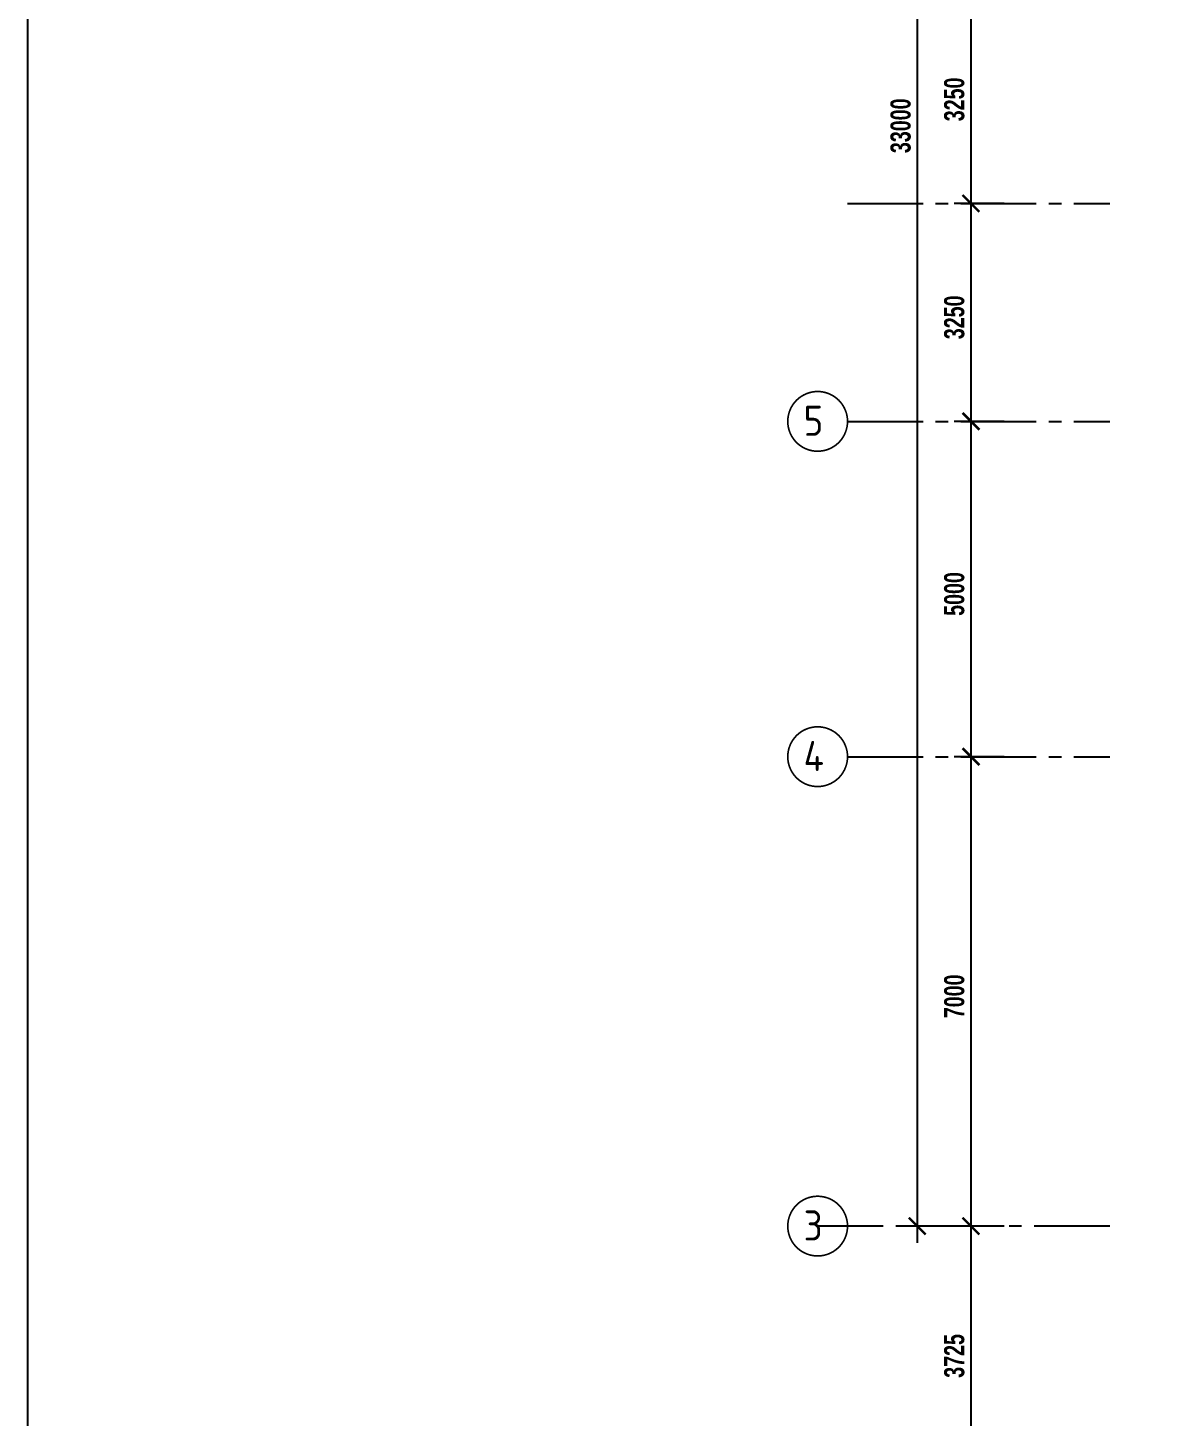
# Model space of a CAD drawing. Header units: inches. Extents: x -85907952 to 802144, y 988801 to 3125513.
# Drawn here: x 251187 to 267934, y 1028964 to 1049683 of the extents above; entities that cross this region are included whole.
import ezdxf

# ---------------------------------------------------------------- set-up
doc = ezdxf.new("R2010")
doc.units = ezdxf.units.IN
doc.header["$MEASUREMENT"] = 0
doc.linetypes.add('CENTER2', pattern=[1.125, 0.75, -0.125, 0.125, -0.125])
for name, color, linetype in [('DIM', 4, 'Continuous'), ('GRID', 8, 'CENTER2'), ('GRID-TEXT', 8, 'Continuous'), ('t.block', 4, 'Continuous')]:
    doc.layers.add(name, color=color, linetype=linetype)
doc.styles.add('STYLE1', font='ISOCP.SHX')
doc.styles.add('style2', font='sanssb__.ttf', dxfattribs={"height": 1200})

msp = doc.modelspace()

# ---------------------------------------------------------------- linework, layer by layer
at = {"linetype": 'ByBlock', "const_width": 37.5}
for points in [[(265372, 1046939), (265122, 1047189)], [(265122, 1047189), (265372, 1046939)], [(265372, 1043689), (265122, 1043939)], [(265122, 1043939), (265372, 1043689)], [(265372, 1038689), (265122, 1038939)], [(265122, 1038939), (265372, 1038689)], [(264322, 1031939), (264572, 1031689)], [(265122, 1031939), (265372, 1031689)], [(265372, 1031689), (265122, 1031939)]]:
    msp.add_lwpolyline(points, dxfattribs=at)
at = {"layer": 'DIM'}
for p, q in [((264447, 1065064), (264447, 1031564)), ((265247, 1050564), (265247, 1046814)), ((265247, 1047314), (265247, 1043564)), ((265742, 1047064), (264997, 1047064)), ((265742, 1047064), (264997, 1047064)), ((265247, 1044064), (265247, 1038564)), ((265742, 1043814), (264997, 1043814)), ((265742, 1043814), (264997, 1043814)), ((265247, 1039064), (265247, 1031564)), ((265742, 1038814), (264997, 1038814)), ((265742, 1038814), (264997, 1038814)), ((265247, 1032064), (265247, 1027839)), ((264942, 1031814), (264197, 1031814)), ((265742, 1031814), (264997, 1031814)), ((265742, 1031814), (264997, 1031814))]:
    msp.add_line(p, q, dxfattribs=at)
at = {"layer": 'GRID', "ltscale": 1500}
for p, q in [((263407, 1047064), (267315, 1047064)), ((263407, 1043814), (267315, 1043814)), ((263407, 1038814), (267315, 1038814)), ((267315, 1031814), (262933, 1031814))]:
    msp.add_line(p, q, dxfattribs=at)
at = {"layer": 'GRID-TEXT', "const_width": 24.7}
for points in [[(263407, 1043814, 1), (262516, 1043814, 0.414214), (262961, 1043369, 0.414214), (263407, 1043814, 1)], [(263407, 1038814, 1), (262516, 1038814, 0.414214), (262961, 1038369, 0.414214), (263407, 1038814, 1)], [(263407, 1031814, 1), (262516, 1031814, 0.414214), (262961, 1031369, 0.414214), (263407, 1031814, 1)]]:
    msp.add_lwpolyline(points, format="xyb", dxfattribs=at)
at = {"layer": 't.block', "color": 7, "ltscale": 0.5}
msp.add_lwpolyline([(346042, 1010547), (251187, 1010547), (251187, 1075409), (346042, 1075409)], close=True, dxfattribs=at)

# ---------------------------------------------------------------- texts
at = {"layer": 'DIM', "style": 'style2', "width": 0.7}
for s, p in [('3250', (265147, 1048289)), ('33000', (264347, 1047814)), ('3250', (265147, 1045039)), ('5000', (265147, 1040914)), ('7000', (265147, 1034914)), ('3725', (265147, 1029552))]:
    msp.add_text(s, height=300, rotation=90, dxfattribs=at).set_placement(p)
at = {"layer": 'GRID-TEXT', "style": 'STYLE1'}
for s, p in [('5', (262752, 1043599)), ('4', (262752, 1038599)), ('3', (262752, 1031599))]:
    msp.add_text(s, height=450, dxfattribs=at).set_placement(p)

doc.saveas('drawing.dxf')
